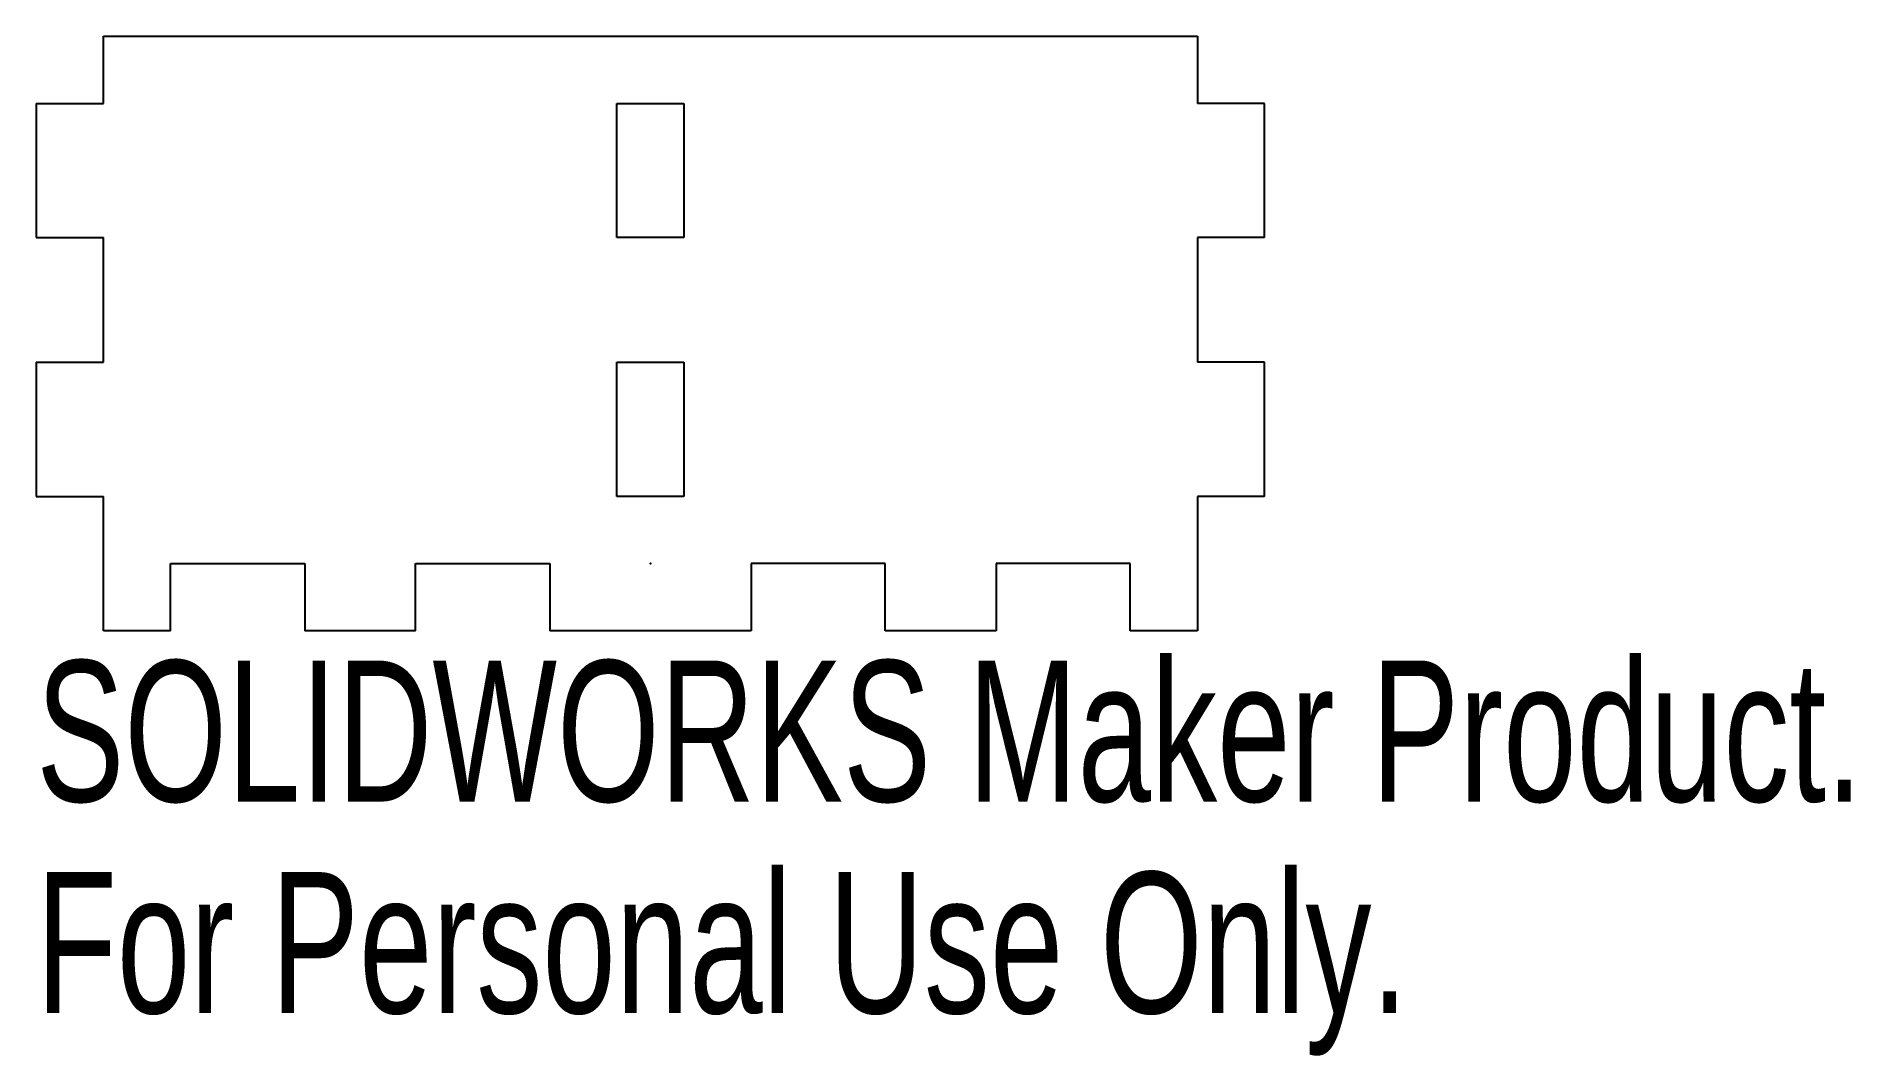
# Model space of a CAD drawing. Header units: millimetres. Extents: x -21.1 to 41.1, y -16.9 to 18.1.
import ezdxf

# ---------------------------------------------------------------- set-up
doc = ezdxf.new("R2010")
doc.units = ezdxf.units.MM
doc.header["$PDSIZE"] = -1
doc.styles.add('SLDTEXTSTYLE0', font='TXT', dxfattribs={"width": 0.7})

msp = doc.modelspace()

# ---------------------------------------------------------------- linework, layer by layer
at = {"color": 7, "linetype": 'Continuous', "lineweight": 25}
for p, q in [((-18.75, 15.77), (-18.75, 18.07)), ((-18.75, 18.07), (18.75, 18.07)), ((18.75, 18.07), (18.75, 15.77)), ((-21.05, 15.77), (-21.05, 11.17)), ((-21.05, 15.77), (-18.75, 15.77)), ((-1.15, 15.77), (1.15, 15.77)), ((-1.15, 11.17), (-1.15, 15.77)), ((1.15, 15.77), (1.15, 11.17)), ((21.05, 15.77), (18.75, 15.77)), ((21.05, 11.17), (21.05, 15.77)), ((-21.05, 11.17), (-18.75, 11.17)), ((-18.75, 6.9), (-18.75, 11.17)), ((1.15, 11.17), (-1.15, 11.17)), ((21.05, 11.17), (18.75, 11.17)), ((18.75, 11.17), (18.75, 6.9)), ((-21.05, 6.9), (-21.05, 2.3)), ((-21.05, 6.9), (-18.75, 6.9)), ((-1.15, 6.9), (1.15, 6.9)), ((-1.15, 2.3), (-1.15, 6.9)), ((1.15, 6.9), (1.15, 2.3)), ((21.05, 6.9), (18.75, 6.9)), ((21.05, 2.3), (21.05, 6.9)), ((-21.05, 2.3), (-18.75, 2.3)), ((-18.75, -2.3), (-18.75, 2.3)), ((1.15, 2.3), (-1.15, 2.3)), ((21.05, 2.3), (18.75, 2.3)), ((18.75, 2.3), (18.75, -2.3)), ((-16.45, -2.3), (-16.45, 0)), ((-16.45, 0), (-11.85, 0)), ((-11.85, 0), (-11.85, -2.3)), ((-8.05, 0), (-3.45, 0)), ((-8.05, -2.3), (-8.05, 0)), ((-3.45, 0), (-3.45, -2.3)), ((8.05, 0), (3.45, 0)), ((3.45, 0), (3.45, -2.3)), ((8.05, -2.3), (8.05, 0)), ((16.45, 0), (11.85, 0)), ((11.85, 0), (11.85, -2.3)), ((16.45, -2.3), (16.45, 0)), ((-16.45, -2.3), (-18.75, -2.3)), ((-8.05, -2.3), (-11.85, -2.3)), ((3.45, -2.3), (-3.45, -2.3)), ((11.85, -2.3), (8.05, -2.3)), ((18.75, -2.3), (16.45, -2.3))]:
    msp.add_line(p, q, dxfattribs=at)
at = {"color": 7, "linetype": 'Continuous'}
msp.add_point((0, 0), dxfattribs=at)

# ---------------------------------------------------------------- texts
at = {"color": 7, "linetype": 'Continuous', "char_height": 4.83362, "attachment_point": 1, "style": 'SLDTEXTSTYLE0'}
for s, insert in [('SOLIDWORKS Maker Product.', (-21.05, -3.32)), ('For Personal Use Only.', (-21.05, -10.57))]:
    msp.add_mtext(s, dxfattribs=dict(at, insert=insert))

doc.saveas('drawing.dxf')
